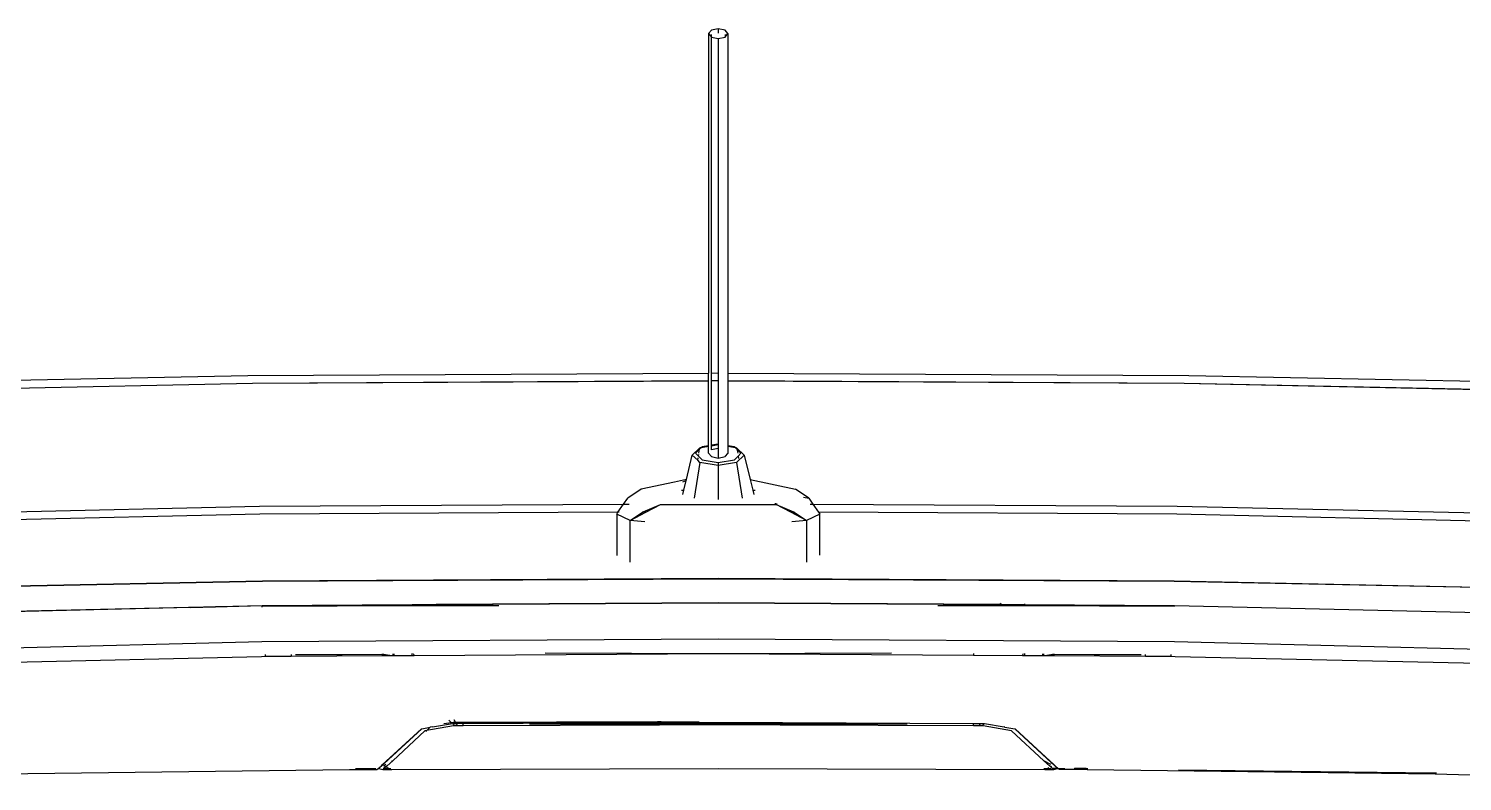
# Model space of a CAD drawing. Header units: metres. Extents: x 54.3 to 102.1, y 17 to 45.8.
# Drawn here: x 91.8605 to 92.3331, y 35.0401 to 35.2882 of the extents above; entities that cross this region are included whole.
import ezdxf

# ---------------------------------------------------------------- set-up
doc = ezdxf.new("R2010")
doc.units = ezdxf.units.M
doc.layers.add('Edges', color=7, linetype='Continuous')

# ---------------------------------------------------------------- blocks, each defined once
blk = doc.blocks.new('fr elevation')
for p, q in [((-2.83646, -1.14549), (-2.83739, -1.14658)), ((-2.83739, -1.14658), (-2.83646, -1.14776)), ((-2.83739, -1.14658), (-2.83739, -1.25851)), ((-2.83419, -1.14499), (-2.83646, -1.14549)), ((-2.83646, -1.14776), (-2.83646, -1.14692)), ((-2.83646, -1.14776), (-2.83419, -1.14827)), ((-2.83646, -1.25851), (-2.83646, -1.14776)), ((-2.83192, -1.14549), (-2.83419, -1.14499)), ((-2.83419, -1.14499), (-2.83419, -1.1465)), ((-2.83419, -1.14827), (-2.83192, -1.14776)), ((-2.83419, -1.14827), (-2.83419, -1.2585)), ((-2.831, -1.14658), (-2.83192, -1.14549)), ((-2.83192, -1.14776), (-2.831, -1.14658)), ((-2.83192, -1.14692), (-2.83192, -1.14776)), ((-2.831, -1.14658), (-2.831, -1.25851)), ((-3.12402, -1.26203), (-2.98932, -1.25934)), ((-2.98932, -1.25934), (-2.83739, -1.25851)), ((-2.98773, -1.26186), (-2.83739, -1.26104)), ((-2.83739, -1.26112), (-2.98773, -1.26194)), ((-2.83739, -1.26104), (-2.83739, -1.25851)), ((-2.83739, -1.26112), (-2.83739, -1.26104)), ((-2.83739, -1.28246), (-2.83739, -1.26112)), ((-2.83646, -1.25851), (-2.83419, -1.2585)), ((-2.83646, -1.26103), (-2.83646, -1.25851)), ((-2.83646, -1.26103), (-2.83419, -1.26102)), ((-2.83646, -1.26112), (-2.83646, -1.26103)), ((-2.83419, -1.2611), (-2.83646, -1.26112)), ((-2.83646, -1.28232), (-2.83646, -1.26112)), ((-2.83419, -1.2585), (-2.83419, -1.26102)), ((-2.83419, -1.26102), (-2.83419, -1.2611)), ((-2.83419, -1.2611), (-2.83419, -1.28196)), ((-2.831, -1.25851), (-2.67906, -1.25934)), ((-2.831, -1.25851), (-2.831, -1.26104)), ((-2.831, -1.26104), (-2.68066, -1.26186)), ((-2.831, -1.26104), (-2.831, -1.26112)), ((-2.68066, -1.26194), (-2.831, -1.26112)), ((-2.831, -1.26112), (-2.831, -1.28246)), ((-2.67906, -1.25934), (-2.54436, -1.26203)), ((-3.12108, -1.26472), (-2.98773, -1.26186)), ((-2.98773, -1.26194), (-3.12108, -1.26472)), ((-2.68066, -1.26186), (-2.5473, -1.26472)), ((-2.5473, -1.26472), (-2.68066, -1.26194)), ((-2.84277, -1.28557), (-2.84025, -1.28313)), ((-2.84034, -1.28365), (-2.84167, -1.28498)), ((-2.84167, -1.28498), (-2.84074, -1.28588)), ((-2.84074, -1.28588), (-2.84065, -1.2854)), ((-2.84058, -1.28498), (-2.84034, -1.28365)), ((-2.83974, -1.28305), (-2.84034, -1.28365)), ((-2.84034, -1.28365), (-2.84025, -1.28313)), ((-2.84025, -1.28313), (-2.83949, -1.2828)), ((-2.84025, -1.28313), (-2.83974, -1.28305)), ((-2.83974, -1.28305), (-2.83739, -1.28266)), ((-2.83949, -1.2828), (-2.83974, -1.28305)), ((-2.83739, -1.28246), (-2.83949, -1.2828)), ((-2.83739, -1.28266), (-2.83739, -1.28246)), ((-2.83739, -1.28498), (-2.83739, -1.28266)), ((-2.83739, -1.28498), (-2.83646, -1.28608)), ((-2.83419, -1.28196), (-2.83646, -1.28232)), ((-2.83646, -1.2825), (-2.83419, -1.28212)), ((-2.83646, -1.2825), (-2.83646, -1.28232)), ((-2.83646, -1.28381), (-2.83646, -1.2825)), ((-2.83419, -1.28339), (-2.83646, -1.28381)), ((-2.83419, -1.28196), (-2.83419, -1.28212)), ((-2.83419, -1.28212), (-2.83419, -1.28339)), ((-2.83419, -1.28339), (-2.83419, -1.28658)), ((-2.8318, -1.28593), (-2.831, -1.28499)), ((-2.82889, -1.2828), (-2.831, -1.28246)), ((-2.831, -1.28246), (-2.831, -1.28266)), ((-2.831, -1.28266), (-2.82864, -1.28305)), ((-2.831, -1.28266), (-2.831, -1.28499)), ((-2.82889, -1.2828), (-2.82814, -1.28313)), ((-2.82864, -1.28305), (-2.82889, -1.2828)), ((-2.82864, -1.28305), (-2.82814, -1.28313)), ((-2.82804, -1.28365), (-2.82864, -1.28305)), ((-2.82814, -1.28313), (-2.82561, -1.28557)), ((-2.82814, -1.28313), (-2.82804, -1.28365)), ((-2.82804, -1.28365), (-2.8278, -1.28498)), ((-2.82671, -1.28498), (-2.82804, -1.28365)), ((-2.82764, -1.28588), (-2.82671, -1.28498)), ((-2.84468, -1.29362), (-2.84277, -1.28557)), ((-2.84099, -1.28729), (-2.84277, -1.28557)), ((-2.84025, -1.28801), (-2.8421, -1.29977)), ((-2.84099, -1.28729), (-2.84084, -1.28646)), ((-2.84025, -1.28801), (-2.84099, -1.28729)), ((-2.84074, -1.28588), (-2.83949, -1.28709)), ((-2.83419, -1.28902), (-2.84025, -1.28801)), ((-2.83949, -1.28709), (-2.83419, -1.28801)), ((-2.83646, -1.28608), (-2.83419, -1.28658)), ((-2.83419, -1.28658), (-2.83192, -1.28608)), ((-2.83419, -1.28801), (-2.82889, -1.28709)), ((-2.83419, -1.28801), (-2.83419, -1.28902)), ((-2.82814, -1.28801), (-2.83419, -1.28902)), ((-2.83419, -1.28902), (-2.83419, -1.30023)), ((-2.83192, -1.28608), (-2.8318, -1.28593)), ((-2.82889, -1.28709), (-2.82764, -1.28588)), ((-2.82561, -1.28557), (-2.82814, -1.28801)), ((-2.82814, -1.28801), (-2.82629, -1.29977)), ((-2.82764, -1.28588), (-2.8275, -1.28667)), ((-2.82561, -1.28557), (-2.82371, -1.2936)), ((-2.84865, -1.29449), (-2.85967, -1.29675)), ((-2.84468, -1.29362), (-2.84865, -1.29449)), ((-2.84583, -1.29441), (-2.84476, -1.29395)), ((-2.84552, -1.29718), (-2.84476, -1.29395)), ((-2.84476, -1.29395), (-2.84468, -1.29362)), ((-2.82371, -1.2936), (-2.80871, -1.29675)), ((-2.82371, -1.2936), (-2.82286, -1.29718)), ((-2.85967, -1.29675), (-2.86404, -1.29978)), ((-2.84631, -1.29718), (-2.84552, -1.29718)), ((-2.84586, -1.29859), (-2.84552, -1.29718)), ((-2.82286, -1.29718), (-2.82207, -1.29718)), ((-2.82286, -1.29718), (-2.82252, -1.29859)), ((-2.80434, -1.29978), (-2.80871, -1.29675)), ((-2.80614, -1.29941), (-2.80434, -1.29978)), ((-3.11662, -1.30533), (-2.98546, -1.30239)), ((-2.98546, -1.30239), (-2.86539, -1.30172)), ((-2.86726, -1.30442), (-2.86539, -1.30172)), ((-2.86539, -1.30172), (-2.86404, -1.29978)), ((-2.86539, -1.30172), (-2.86352, -1.30171)), ((-2.8592, -1.30438), (-2.859, -1.30424)), ((-2.859, -1.30424), (-2.85328, -1.3018)), ((-2.85806, -1.30437), (-2.85328, -1.3018)), ((-2.85328, -1.3018), (-2.8151, -1.3018)), ((-2.81539, -1.30165), (-2.81536, -1.30167)), ((-2.81536, -1.30167), (-2.81536, -1.3014)), ((-2.81536, -1.30167), (-2.81481, -1.30166)), ((-2.8151, -1.3018), (-2.80939, -1.30424)), ((-2.81032, -1.30437), (-2.8151, -1.3018)), ((-2.80939, -1.30424), (-2.80918, -1.30438)), ((-2.80434, -1.29978), (-2.803, -1.30172)), ((-2.8039, -1.30172), (-2.803, -1.30172)), ((-2.803, -1.30172), (-2.68293, -1.30239)), ((-2.803, -1.30172), (-2.80112, -1.30442)), ((-2.68293, -1.30239), (-2.55176, -1.30533)), ((-2.98537, -1.30508), (-3.11654, -1.30802)), ((-2.86726, -1.30442), (-2.98537, -1.30508)), ((-2.86766, -1.305), (-2.86726, -1.30442)), ((-2.86766, -1.305), (-2.86766, -1.31861)), ((-2.86328, -1.30718), (-2.86766, -1.305)), ((-2.86686, -1.30442), (-2.86726, -1.30442)), ((-2.86328, -1.30718), (-2.85806, -1.30437)), ((-2.86328, -1.30718), (-2.8592, -1.30438)), ((-2.86328, -1.32091), (-2.86328, -1.30718)), ((-2.85841, -1.30752), (-2.86328, -1.30718)), ((-2.85806, -1.30437), (-2.8592, -1.30438)), ((-2.80918, -1.30438), (-2.81032, -1.30437)), ((-2.8051, -1.30718), (-2.81032, -1.30437)), ((-2.8051, -1.30718), (-2.80998, -1.30752)), ((-2.80918, -1.30438), (-2.8051, -1.30718)), ((-2.80073, -1.305), (-2.8051, -1.30718)), ((-2.8051, -1.30718), (-2.8051, -1.32089)), ((-2.80112, -1.30442), (-2.80128, -1.30442)), ((-2.68301, -1.30508), (-2.80112, -1.30442)), ((-2.80112, -1.30442), (-2.80073, -1.305)), ((-2.80073, -1.31858), (-2.80073, -1.305)), ((-2.55184, -1.30802), (-2.68301, -1.30508)), ((-3.11477, -1.32963), (-2.98445, -1.32702)), ((-2.98445, -1.32719), (-3.11477, -1.32988)), ((-2.98445, -1.32702), (-2.83419, -1.32618)), ((-2.83419, -1.32644), (-2.98445, -1.32719)), ((-2.83419, -1.32618), (-2.68394, -1.32702)), ((-2.68394, -1.32719), (-2.83419, -1.32644)), ((-2.68394, -1.32702), (-2.55837, -1.32957)), ((-2.57396, -1.32946), (-2.68394, -1.32719)), ((-3.11469, -1.33812), (-2.98453, -1.3351)), ((-3.00821, -1.33582), (-3.11469, -1.33829)), ((-2.99684, -1.33555), (-3.00821, -1.33582)), ((-3.00821, -1.33582), (-2.99989, -1.33556)), ((-2.99989, -1.33556), (-2.98453, -1.3351)), ((-2.99684, -1.33555), (-2.99989, -1.33556)), ((-2.98453, -1.33526), (-2.99684, -1.33555)), ((-2.98453, -1.3351), (-2.93509, -1.33479)), ((-2.93509, -1.33499), (-2.98453, -1.33526)), ((-2.98453, -1.3351), (-2.98453, -1.33526)), ((-2.98453, -1.3355), (-2.98453, -1.33526)), ((-2.93509, -1.33531), (-2.98453, -1.3355)), ((-2.98453, -1.33569), (-2.98453, -1.3355)), ((-2.93509, -1.33479), (-2.92716, -1.33474)), ((-2.93509, -1.33499), (-2.93509, -1.33479)), ((-2.92694, -1.33494), (-2.93509, -1.33499)), ((-2.93509, -1.33531), (-2.93509, -1.33499)), ((-2.92657, -1.33528), (-2.93509, -1.33531)), ((-2.93509, -1.33538), (-2.93509, -1.33531)), ((-2.92716, -1.33474), (-2.83419, -1.33417)), ((-2.92694, -1.33494), (-2.92716, -1.33474)), ((-2.83419, -1.33442), (-2.92694, -1.33494)), ((-2.92657, -1.33528), (-2.92694, -1.33494)), ((-2.90651, -1.33521), (-2.92657, -1.33528)), ((-2.92652, -1.33533), (-2.92657, -1.33528)), ((-2.83419, -1.33417), (-2.74123, -1.33474)), ((-2.74144, -1.33494), (-2.83419, -1.33442)), ((-2.74181, -1.33528), (-2.76187, -1.33521)), ((-2.74181, -1.33528), (-2.74186, -1.33533)), ((-2.74144, -1.33494), (-2.74181, -1.33528)), ((-2.73329, -1.33531), (-2.74181, -1.33528)), ((-2.74123, -1.33474), (-2.74144, -1.33494)), ((-2.73329, -1.33499), (-2.74144, -1.33494)), ((-2.741, -1.33454), (-2.74123, -1.33474)), ((-2.74123, -1.33474), (-2.73329, -1.33479)), ((-2.73329, -1.33457), (-2.73329, -1.33479)), ((-2.73329, -1.33479), (-2.68385, -1.3351)), ((-2.73329, -1.33479), (-2.73329, -1.33499)), ((-2.68385, -1.33526), (-2.73329, -1.33499)), ((-2.73329, -1.33499), (-2.73329, -1.33531)), ((-2.73329, -1.33531), (-2.73329, -1.33538)), ((-2.68385, -1.3355), (-2.73329, -1.33531)), ((-2.68385, -1.3351), (-2.55369, -1.33812)), ((-2.55369, -1.33829), (-2.68385, -1.33526)), ((-2.98461, -1.34704), (-2.83419, -1.34611)), ((-2.83419, -1.34611), (-2.68377, -1.34704)), ((-3.11461, -1.35023), (-2.98461, -1.34704)), ((-2.98343, -1.3519), (-2.98343, -1.35132)), ((-2.97503, -1.35127), (-2.97503, -1.35185)), ((-2.97359, -1.35126), (-2.95813, -1.35132)), ((-2.95813, -1.35132), (-2.94484, -1.35124)), ((-2.94484, -1.35124), (-2.94484, -1.35108)), ((-2.94484, -1.35124), (-2.94451, -1.35124)), ((-2.94484, -1.35167), (-2.94484, -1.35124)), ((-2.94451, -1.35124), (-2.94451, -1.35108)), ((-2.94451, -1.35167), (-2.94451, -1.35124)), ((-2.94451, -1.35124), (-2.94178, -1.35165)), ((-2.9414, -1.35165), (-2.9414, -1.35106)), ((-2.94116, -1.35106), (-2.94115, -1.35165)), ((-2.93509, -1.35161), (-2.93509, -1.35102)), ((-2.93481, -1.35102), (-2.93445, -1.3516)), ((-2.93445, -1.3516), (-2.83418, -1.35099)), ((-2.89129, -1.35075), (-2.83418, -1.35099)), ((-2.83418, -1.35099), (-2.77709, -1.35075)), ((-2.83418, -1.35099), (-2.75011, -1.3515)), ((-2.75011, -1.35092), (-2.75011, -1.3515)), ((-2.75011, -1.3515), (-2.73393, -1.3516)), ((-2.73393, -1.3516), (-2.73357, -1.35102)), ((-2.73329, -1.35102), (-2.73329, -1.35161)), ((-2.72724, -1.35165), (-2.72722, -1.35106)), ((-2.72699, -1.35106), (-2.72699, -1.35165)), ((-2.7266, -1.35165), (-2.72387, -1.35124)), ((-2.72387, -1.35108), (-2.72387, -1.35124)), ((-2.72387, -1.35124), (-2.72387, -1.35167)), ((-2.72387, -1.35124), (-2.72354, -1.35124)), ((-2.72354, -1.35108), (-2.72354, -1.35124)), ((-2.72354, -1.35124), (-2.71025, -1.35132)), ((-2.72354, -1.35124), (-2.72354, -1.35167)), ((-2.71025, -1.35132), (-2.6948, -1.35126)), ((-2.69336, -1.35185), (-2.69335, -1.35127)), ((-2.68495, -1.3519), (-2.68495, -1.35132)), ((-2.68377, -1.34704), (-2.55378, -1.35023)), ((-3.11486, -1.35486), (-2.98478, -1.35191)), ((-2.98478, -1.35191), (-2.98343, -1.3519)), ((-2.98343, -1.3519), (-2.97503, -1.35185)), ((-2.97503, -1.35185), (-2.94484, -1.35167)), ((-2.94484, -1.35167), (-2.94451, -1.35167)), ((-2.94451, -1.35167), (-2.94178, -1.35165)), ((-2.94178, -1.35165), (-2.9414, -1.35165)), ((-2.9414, -1.35165), (-2.94115, -1.35165)), ((-2.94115, -1.35165), (-2.93509, -1.35161)), ((-2.93509, -1.35161), (-2.93445, -1.3516)), ((-2.73393, -1.3516), (-2.73329, -1.35161)), ((-2.73329, -1.35161), (-2.72724, -1.35165)), ((-2.72724, -1.35165), (-2.72699, -1.35165)), ((-2.72699, -1.35165), (-2.7266, -1.35165)), ((-2.7266, -1.35165), (-2.72387, -1.35167)), ((-2.72387, -1.35167), (-2.72354, -1.35167)), ((-2.72354, -1.35167), (-2.69336, -1.35185)), ((-2.69336, -1.35185), (-2.68495, -1.3519)), ((-2.68495, -1.3519), (-2.6836, -1.35191)), ((-2.6836, -1.35191), (-2.55352, -1.35486)), ((-2.92147, -1.37478), (-2.93089, -1.37647)), ((-2.92845, -1.37517), (-2.92912, -1.37529)), ((-2.92845, -1.37517), (-2.92181, -1.37403)), ((-2.92215, -1.37378), (-2.92465, -1.37421)), ((-2.92215, -1.37378), (-2.923, -1.3729)), ((-2.92164, -1.37369), (-2.92215, -1.37378)), ((-2.9221, -1.37383), (-2.92215, -1.37378)), ((-2.92181, -1.37403), (-2.92061, -1.37402)), ((-2.92082, -1.37369), (-2.92164, -1.37369)), ((-2.92096, -1.37386), (-2.92159, -1.37397)), ((-2.92119, -1.37478), (-2.92152, -1.37443)), ((-2.92119, -1.37478), (-2.92147, -1.37478)), ((-2.92138, -1.37277), (-2.92082, -1.37369)), ((-2.92014, -1.37478), (-2.92119, -1.37478)), ((-2.92071, -1.37386), (-2.92096, -1.37386)), ((-2.8542, -1.37348), (-2.92082, -1.37369)), ((-2.92082, -1.37369), (-2.92071, -1.37386)), ((-2.85421, -1.37366), (-2.92071, -1.37386)), ((-2.92071, -1.37386), (-2.92061, -1.37402)), ((-2.92061, -1.37402), (-2.85421, -1.37377)), ((-2.92061, -1.37402), (-2.92014, -1.37478)), ((-2.91827, -1.37477), (-2.92014, -1.37478)), ((-2.91827, -1.37477), (-2.91827, -1.37419)), ((-2.85422, -1.37459), (-2.91827, -1.37477)), ((-2.85421, -1.37408), (-2.89641, -1.37419)), ((-2.89641, -1.37419), (-2.85421, -1.37419)), ((-2.85422, -1.37459), (-2.85421, -1.37419)), ((-2.85372, -1.37459), (-2.85422, -1.37459)), ((-2.85421, -1.37366), (-2.8542, -1.37348)), ((-2.85421, -1.37377), (-2.85421, -1.37366)), ((-2.85408, -1.37366), (-2.85421, -1.37366)), ((-2.85421, -1.37408), (-2.85421, -1.37377)), ((-2.85421, -1.37377), (-2.85404, -1.37377)), ((-2.85392, -1.37408), (-2.85421, -1.37408)), ((-2.85421, -1.37419), (-2.85421, -1.37408)), ((-2.85421, -1.37419), (-2.85388, -1.37419)), ((-2.85415, -1.37348), (-2.8542, -1.37348)), ((-2.85415, -1.37348), (-2.85408, -1.37366)), ((-2.85354, -1.37349), (-2.85415, -1.37348)), ((-2.85408, -1.37366), (-2.85404, -1.37377)), ((-2.85354, -1.37366), (-2.85408, -1.37366)), ((-2.85404, -1.37377), (-2.85354, -1.37376)), ((-2.85404, -1.37377), (-2.85392, -1.37408)), ((-2.85392, -1.37408), (-2.85388, -1.37419)), ((-2.85355, -1.37408), (-2.85392, -1.37408)), ((-2.85388, -1.37419), (-2.85372, -1.37459)), ((-2.85388, -1.37419), (-2.85355, -1.37419)), ((-2.85355, -1.37459), (-2.85372, -1.37459)), ((-2.85354, -1.37376), (-2.85355, -1.37408)), ((-2.83419, -1.37403), (-2.85355, -1.37408)), ((-2.85355, -1.37408), (-2.85355, -1.37419)), ((-2.85355, -1.37419), (-2.85355, -1.37459)), ((-2.85355, -1.37419), (-2.81378, -1.37419)), ((-2.83419, -1.37453), (-2.85355, -1.37459)), ((-2.85354, -1.37349), (-2.85354, -1.37366)), ((-2.85302, -1.37349), (-2.85354, -1.37349)), ((-2.84046, -1.37362), (-2.85354, -1.37366)), ((-2.85354, -1.37366), (-2.85354, -1.37376)), ((-2.85354, -1.37376), (-2.83419, -1.37369)), ((-2.83419, -1.37369), (-2.81378, -1.37377)), ((-2.81378, -1.37408), (-2.83419, -1.37403)), ((-2.81379, -1.37459), (-2.83419, -1.37453)), ((-2.81379, -1.37459), (-2.81378, -1.37419)), ((-2.81325, -1.37459), (-2.81379, -1.37459)), ((-2.81378, -1.37408), (-2.81378, -1.37377)), ((-2.81378, -1.37377), (-2.81313, -1.37377)), ((-2.81317, -1.37408), (-2.81378, -1.37408)), ((-2.81378, -1.37419), (-2.81378, -1.37408)), ((-2.81378, -1.37419), (-2.81319, -1.37419)), ((-2.81325, -1.37459), (-2.81319, -1.37419)), ((-2.81302, -1.37459), (-2.81325, -1.37459)), ((-2.81319, -1.37419), (-2.81317, -1.37408)), ((-2.81319, -1.37419), (-2.81301, -1.37419)), ((-2.81317, -1.37408), (-2.81313, -1.37377)), ((-2.81301, -1.37408), (-2.81317, -1.37408)), ((-2.81313, -1.37377), (-2.81301, -1.37377)), ((-2.81301, -1.37419), (-2.81302, -1.37459)), ((-2.75011, -1.37477), (-2.81302, -1.37459)), ((-2.81301, -1.37377), (-2.81301, -1.37408)), ((-2.81301, -1.37377), (-2.75011, -1.37401)), ((-2.81301, -1.37408), (-2.81301, -1.37419)), ((-2.77197, -1.37419), (-2.81301, -1.37408)), ((-2.81301, -1.37419), (-2.77197, -1.37419)), ((-2.75011, -1.37401), (-2.74776, -1.37401)), ((-2.75011, -1.37477), (-2.75011, -1.37401)), ((-2.74824, -1.37478), (-2.75011, -1.37477)), ((-2.74824, -1.37478), (-2.74776, -1.37401)), ((-2.7472, -1.37478), (-2.74824, -1.37478)), ((-2.74776, -1.37401), (-2.74658, -1.37403)), ((-2.74649, -1.37404), (-2.7472, -1.37478)), ((-2.74691, -1.37478), (-2.7472, -1.37478)), ((-2.7375, -1.37647), (-2.74691, -1.37478)), ((-2.74658, -1.37403), (-2.74649, -1.37404)), ((-2.74649, -1.37404), (-2.73994, -1.37517)), ((-2.73973, -1.37521), (-2.73994, -1.37517)), ((-2.73973, -1.37521), (-2.73648, -1.37576)), ((-2.94496, -1.38771), (-2.93206, -1.37579)), ((-2.94434, -1.38723), (-2.9319, -1.37576)), ((-2.93089, -1.37647), (-2.94152, -1.38631)), ((-2.93206, -1.37579), (-2.9319, -1.37576)), ((-2.9319, -1.37576), (-2.92912, -1.37529)), ((-2.93038, -1.37644), (-2.93059, -1.37664)), ((-2.92912, -1.37529), (-2.93017, -1.37625)), ((-2.72686, -1.38631), (-2.7375, -1.37647)), ((-2.73648, -1.37576), (-2.72442, -1.38692)), ((-2.73648, -1.37576), (-2.73632, -1.37579)), ((-2.73632, -1.37579), (-2.72342, -1.38771)), ((-3.07055, -1.39068), (-2.95577, -1.38925)), ((-2.95577, -1.38925), (-2.94669, -1.38925)), ((-2.95376, -1.38891), (-2.95372, -1.3889)), ((-2.95372, -1.3889), (-2.94997, -1.38891)), ((-2.94997, -1.38891), (-2.94713, -1.38888)), ((-2.94713, -1.38888), (-2.9471, -1.38891)), ((-2.9461, -1.3889), (-2.94669, -1.38925)), ((-2.94669, -1.38925), (-2.94631, -1.38891)), ((-2.94631, -1.38891), (-2.94628, -1.38888)), ((-2.94628, -1.38888), (-2.94526, -1.38798)), ((-2.94628, -1.38888), (-2.9461, -1.3889)), ((-2.9461, -1.3889), (-2.94488, -1.38775)), ((-2.9461, -1.3889), (-2.94607, -1.38892)), ((-2.94607, -1.38892), (-2.94476, -1.38916)), ((-2.94526, -1.38798), (-2.94496, -1.38771)), ((-2.94488, -1.38775), (-2.94496, -1.38771)), ((-2.94488, -1.38775), (-2.94435, -1.38729)), ((-2.94445, -1.3889), (-2.94476, -1.38916)), ((-2.94476, -1.38916), (-2.94182, -1.38916)), ((-2.94445, -1.3889), (-2.9447, -1.38887)), ((-2.9447, -1.3889), (-2.94445, -1.3889)), ((-2.9445, -1.38795), (-2.94451, -1.388)), ((-2.94446, -1.38797), (-2.9445, -1.38795)), ((-2.94382, -1.38762), (-2.94446, -1.38797)), ((-2.94376, -1.38834), (-2.94446, -1.38797)), ((-2.94441, -1.38887), (-2.94445, -1.3889)), ((-2.94376, -1.38834), (-2.94441, -1.38887)), ((-2.94441, -1.38887), (-2.94278, -1.38887)), ((-2.94435, -1.38729), (-2.94434, -1.38723)), ((-2.94431, -1.38725), (-2.94435, -1.38729)), ((-2.94333, -1.38798), (-2.94376, -1.38834)), ((-2.94278, -1.38887), (-2.94376, -1.38834)), ((-2.94152, -1.38631), (-2.94333, -1.38798)), ((-2.94278, -1.38887), (-2.94232, -1.38891)), ((-2.94232, -1.38891), (-2.9422, -1.38886)), ((-2.9422, -1.38886), (-2.94216, -1.38889)), ((-2.94152, -1.38631), (-2.94202, -1.38659)), ((-2.94182, -1.38916), (-2.83419, -1.38883)), ((-2.83419, -1.38883), (-2.72657, -1.38916)), ((-2.72685, -1.38889), (-2.72689, -1.38886)), ((-2.72456, -1.38762), (-2.72686, -1.38631)), ((-2.72505, -1.38798), (-2.72686, -1.38631)), ((-2.72685, -1.38889), (-2.72606, -1.38891)), ((-2.72657, -1.38916), (-2.72362, -1.38916)), ((-2.72606, -1.38891), (-2.7256, -1.38887)), ((-2.72526, -1.38868), (-2.7256, -1.38887)), ((-2.7256, -1.38887), (-2.72462, -1.38887)), ((-2.72462, -1.38834), (-2.72505, -1.38798)), ((-2.72437, -1.38821), (-2.72462, -1.38834)), ((-2.72398, -1.38887), (-2.72462, -1.38834)), ((-2.72448, -1.38891), (-2.72462, -1.38887)), ((-2.72407, -1.38725), (-2.72442, -1.38692)), ((-2.72442, -1.38692), (-2.72404, -1.38723)), ((-2.72404, -1.38723), (-2.7235, -1.38775)), ((-2.72394, -1.3889), (-2.72398, -1.38887)), ((-2.72238, -1.38888), (-2.72394, -1.3889)), ((-2.72362, -1.38916), (-2.72394, -1.3889)), ((-2.72362, -1.38916), (-2.72238, -1.38888)), ((-2.72342, -1.38771), (-2.7235, -1.38775)), ((-2.7235, -1.38775), (-2.72238, -1.38888)), ((-2.72342, -1.38771), (-2.72312, -1.38798)), ((-2.72312, -1.38798), (-2.72211, -1.38888)), ((-2.72238, -1.38888), (-2.72231, -1.38888)), ((-2.72231, -1.38888), (-2.72228, -1.38891)), ((-2.72228, -1.38891), (-2.72211, -1.38888)), ((-2.72169, -1.38925), (-2.72228, -1.38891)), ((-2.72211, -1.38888), (-2.72207, -1.38891)), ((-2.72207, -1.38891), (-2.72006, -1.38888)), ((-2.72207, -1.38891), (-2.72169, -1.38925)), ((-2.71261, -1.38925), (-2.72169, -1.38925)), ((-2.72006, -1.38888), (-2.71997, -1.38891)), ((-2.7169, -1.38891), (-2.71682, -1.3889)), ((-2.71294, -1.38891), (-2.71682, -1.3889)), ((-2.71294, -1.38891), (-2.71234, -1.38892)), ((-2.71261, -1.38925), (-2.59783, -1.39068)), ((-2.68247, -1.38929), (-2.59834, -1.39034)), ((-2.59834, -1.39034), (-2.59746, -1.39036)), ((-2.59783, -1.39068), (-2.4966, -1.39311))]:
    blk.add_line(p, q)

msp = doc.modelspace()

# ---------------------------------------------------------------- block references
at = {"layer": 'Edges'}
msp.add_blockref('fr elevation', (94.92205, 36.43321), dxfattribs=at)

doc.saveas('drawing.dxf')
